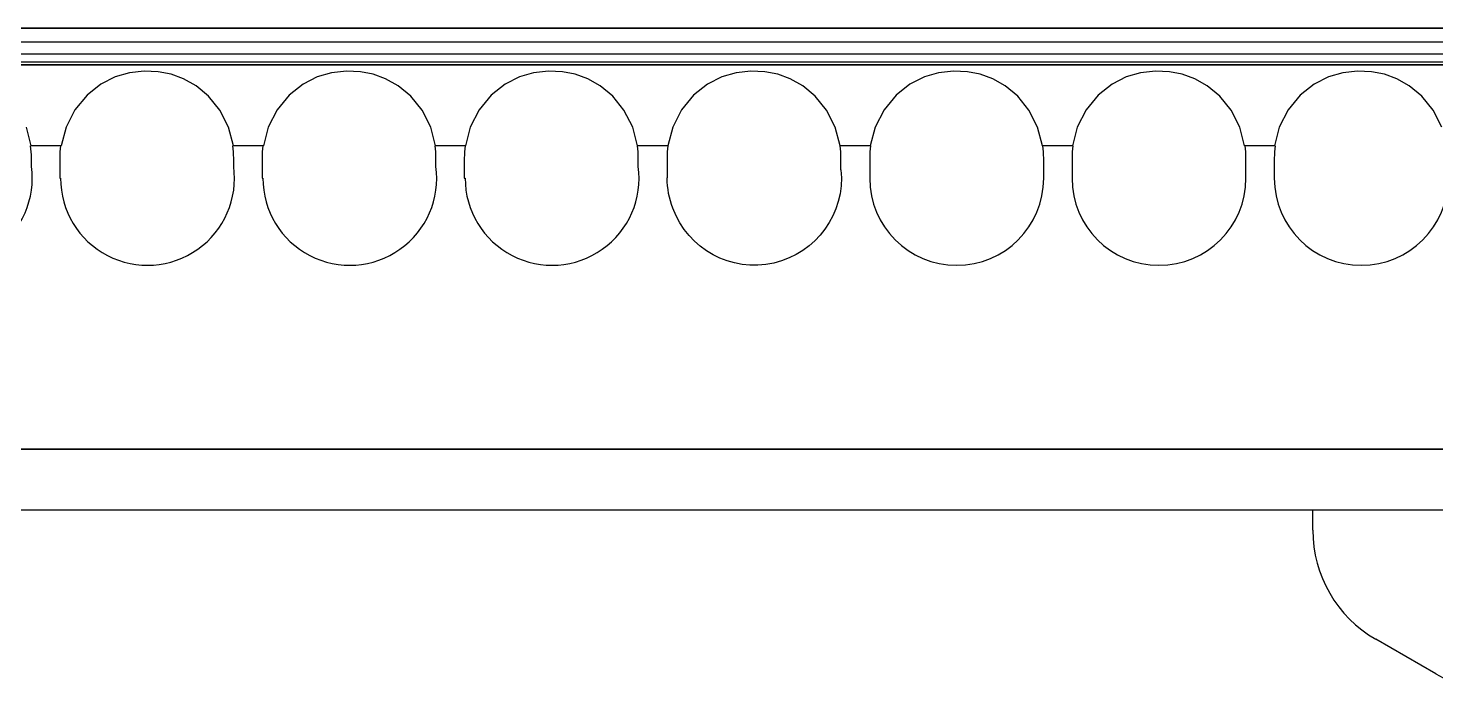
# Paper-space layout 'Sample Network Drawing - A1 Sheet' of a CAD drawing. Extents: x 49 to 806, y 22 to 564.
# Drawn here: x 720.299 to 723.778, y 239.33 to 240.967 of the extents above; entities that cross this region are included whole.
import ezdxf

# ---------------------------------------------------------------- set-up
doc = ezdxf.new("R2010")
doc.units = 0
doc.layers.add('N-EQPM', color=4, linetype='Continuous', lineweight=25)

psp = doc.layouts.new('Sample Network Drawing - A1 Sheet')

# ---------------------------------------------------------------- linework, layer by layer
at = {"layer": 'N-EQPM'}
for p, q in [((726.3928, 240.8761), (717.7928, 240.8761)), ((725.8349, 240.8761), (718.3166, 240.8761)), ((720.3789, 240.6761), (720.3047, 240.6761)), ((720.8789, 240.6761), (720.8047, 240.6761)), ((721.3789, 240.6761), (721.3047, 240.6761)), ((721.8799, 240.6761), (721.8047, 240.6761)), ((722.3809, 240.6761), (722.3057, 240.6761)), ((722.8809, 240.6761), (722.8067, 240.6761)), ((723.3809, 240.6761), (723.3067, 240.6761)), ((720.3068, 240.6254), (720.3068, 240.6461)), ((720.3768, 240.6461), (720.3768, 240.5961)), ((720.8068, 240.6254), (720.8068, 240.6461)), ((720.8768, 240.6461), (720.8768, 240.5961)), ((721.3068, 240.6254), (721.3068, 240.6461)), ((721.3768, 240.6461), (721.3768, 240.5961)), ((721.8068, 240.6254), (721.8068, 240.6461)), ((721.8778, 240.6461), (721.8782, 240.5967)), ((722.3078, 240.6169), (722.3078, 240.6461)), ((722.3788, 240.6461), (722.3788, 240.5961)), ((722.8088, 240.5961), (722.8088, 240.6461)), ((722.8788, 240.6461), (722.8788, 240.5961)), ((723.3088, 240.5961), (723.3088, 240.6461)), ((723.3788, 240.6461), (723.3788, 240.5961)), ((720.3768, 240.5961), (720.3788, 240.5961)), ((720.8768, 240.5961), (720.8788, 240.5961)), ((721.3768, 240.5961), (721.3788, 240.5961)), ((726.3928, 239.9261), (717.7928, 239.9261)), ((723.4739, 239.7265), (723.4739, 239.7762)), ((723.7781, 239.3713), (723.6295, 239.457))]:
    psp.add_line(p, q, dxfattribs=at)
at = {"layer": 'N-EQPM', "flags": 128}
psp.add_lwpolyline([(718.2208, 240.9669), (725.9302, 240.9669), (725.9227, 240.9376), (725.9094, 240.9147), (725.8919, 240.8972), (725.8722, 240.8854), (725.8515, 240.8786), (725.8308, 240.8764), (718.3205, 240.8764), (718.2966, 240.8793), (718.2726, 240.8886), (718.2512, 240.9047), (718.2329, 240.9279), (718.2218, 240.9597), (718.2215, 240.9622), (718.2211, 240.9648)], close=True, dxfattribs=at)
for points in [[(725.9302, 240.9669), (718.2208, 240.9669)], [(725.9302, 240.9319), (718.2208, 240.9319)], [(717.7972, 240.8762), (726.388, 240.8762)], [(726.388, 240.8762), (717.7972, 240.8762)], [(725.9302, 240.9025), (718.2208, 240.9025)], [(725.9302, 240.8832), (718.2208, 240.8832)], [(723.7928, 240.7223), (723.7713, 240.7646), (723.7434, 240.7989), (723.7123, 240.8244), (723.6816, 240.8419), (723.651, 240.853), (723.6191, 240.8594), (723.5844, 240.861), (723.5478, 240.8566), (723.5127, 240.8463), (723.4772, 240.8283), (723.443, 240.8012), (723.4131, 240.7654), (723.3912, 240.7223), (723.3792, 240.6765), (723.3051, 240.6765), (723.2935, 240.7223), (723.272, 240.7646), (723.2441, 240.7989), (723.2131, 240.8244), (723.182, 240.8419), (723.1513, 240.853), (723.1198, 240.8594), (723.0852, 240.861), (723.0481, 240.8566), (723.013, 240.8463), (722.978, 240.8283), (722.9437, 240.8012), (722.9138, 240.7654), (722.8915, 240.7223), (722.8799, 240.6765), (722.8058, 240.6765), (722.7939, 240.7223), (722.7724, 240.7646), (722.7445, 240.7989), (722.7134, 240.8244), (722.6827, 240.8419), (722.652, 240.853), (722.6202, 240.8594), (722.5855, 240.861), (722.5488, 240.8566), (722.5138, 240.8463), (722.4783, 240.8283), (722.444, 240.8012), (722.4142, 240.7654), (722.3922, 240.7223), (722.3803, 240.6765), (722.3054, 240.6765), (722.2934, 240.7223), (722.2719, 240.7646), (722.244, 240.7989), (722.2133, 240.8244), (722.1823, 240.8419), (722.1516, 240.853), (722.1197, 240.8594), (722.085, 240.861), (722.0484, 240.8566), (722.0133, 240.8463), (721.9778, 240.8283), (721.9436, 240.8012), (721.9137, 240.7654), (721.8918, 240.7223), (721.8798, 240.6765), (721.8049, 240.6765), (721.793, 240.7223), (721.7714, 240.7646), (721.7436, 240.7989), (721.7129, 240.8244), (721.6818, 240.8419), (721.6511, 240.853), (721.6192, 240.8594), (721.5846, 240.861), (721.5479, 240.8566), (721.5128, 240.8463), (721.4774, 240.8283), (721.4431, 240.8012), (721.4132, 240.7654), (721.3913, 240.7223), (721.3794, 240.6765), (721.3053, 240.6765), (721.2937, 240.7223), (721.2722, 240.7646), (721.2443, 240.7989), (721.2132, 240.8244), (721.1821, 240.8419), (721.1514, 240.853), (721.12, 240.8594), (721.0853, 240.861), (721.0482, 240.8566), (721.0132, 240.8463), (720.9781, 240.8283), (720.9439, 240.8012), (720.914, 240.7654), (720.8917, 240.7223), (720.8801, 240.6765), (720.806, 240.6765), (720.794, 240.7223), (720.7725, 240.7646), (720.7446, 240.7989), (720.7139, 240.8244), (720.6829, 240.8419), (720.6522, 240.853), (720.6203, 240.8594), (720.5856, 240.861), (720.549, 240.8566), (720.5139, 240.8463), (720.4785, 240.8283), (720.4442, 240.8012), (720.4143, 240.7654), (720.3924, 240.7223), (720.3804, 240.6765), (720.3063, 240.6765), (720.2948, 240.7223)], [(717.7972, 239.9264), (726.388, 239.9264)], [(726.388, 239.9264), (717.7972, 239.9264)], [(726.388, 239.7762), (717.7972, 239.7762)], [(726.388, 239.7762), (717.7972, 239.7762)]]:
    psp.add_lwpolyline(points, dxfattribs=at)
at = {"layer": 'N-EQPM'}
psp.add_lwpolyline([(722.3078, 240.6169, -0.879353), (721.8922, 240.5218, -0.091139), (721.8782, 240.5967)], format="xyb", dxfattribs=at)
for centre, radius, start, end in [((720.0918, 240.6461), 0.215, 0, 8.0209), ((720.5918, 240.6461), 0.215, 171.9791, 180), ((720.5918, 240.6461), 0.215, 0, 8.0209), ((721.0918, 240.6461), 0.215, 171.9791, 180), ((721.0918, 240.6461), 0.215, 0, 8.0209), ((721.5918, 240.6461), 0.215, 171.9791, 180), ((721.5918, 240.6461), 0.215, 0, 8.0209), ((722.0928, 240.6461), 0.215, 171.9791, 180), ((722.0928, 240.6461), 0.215, 0, 8.0209), ((722.5938, 240.6461), 0.215, 171.9791, 180), ((722.5938, 240.6461), 0.215, 0, 8.0209), ((723.0938, 240.6461), 0.215, 171.9791, 180), ((723.0938, 240.6461), 0.215, 0, 8.0209), ((723.5938, 240.6461), 0.215, 171.9791, 180), ((720.0938, 240.5961), 0.215, 180, 7.8212), ((720.5938, 240.5961), 0.215, 180, 7.8212), ((721.0938, 240.5961), 0.215, 180, 7.8212), ((721.5938, 240.5961), 0.215, 180, 7.8212), ((722.5938, 240.5961), 0.215, 180, 0), ((723.0938, 240.5961), 0.215, 180, 0), ((723.5938, 240.5961), 0.215, 180, 0), ((723.7851, 239.7265), 0.3111, 180, 240), ((723.9336, 239.6407), 0.3111, 240, 270)]:
    psp.add_arc(centre, radius, start, end, dxfattribs=at)

doc.saveas('drawing.dxf')
